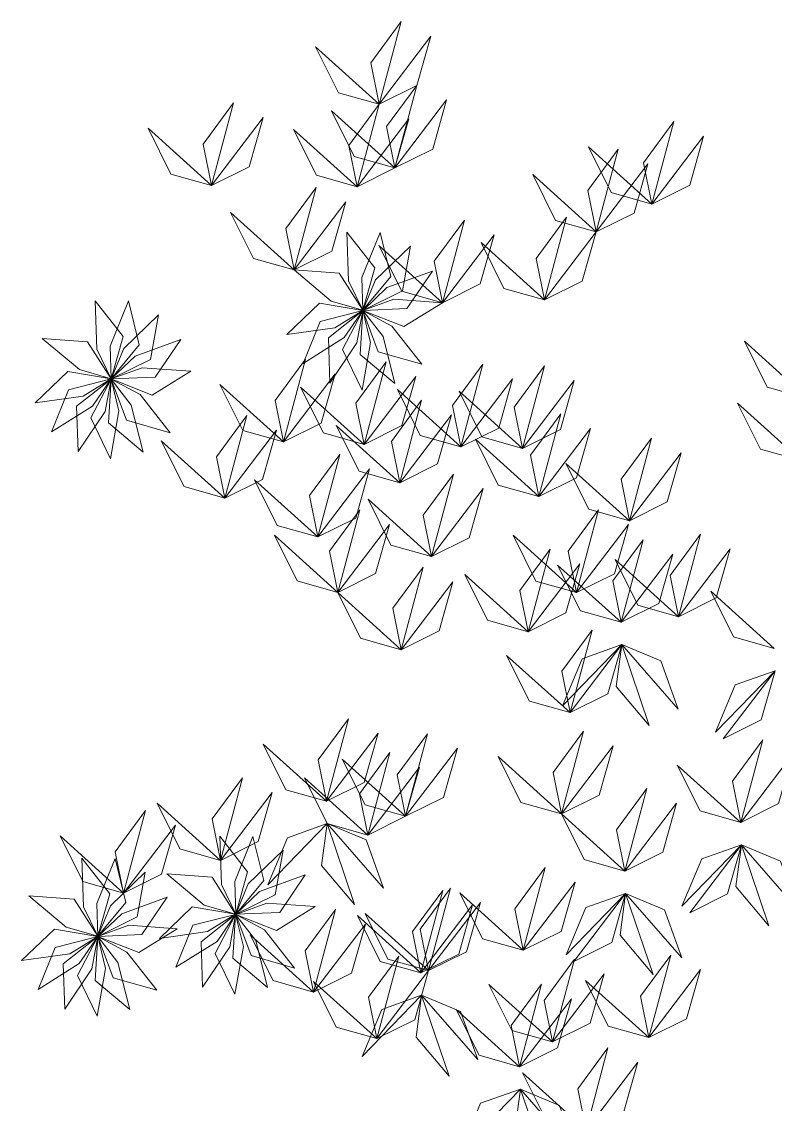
# Model space of a CAD drawing. Header units: inches. Extents: x 15 to 22798, y 21 to 21519.
# Drawn here: x 14641.1 to 14694, y 12548.8 to 12624.8 of the extents above; entities that cross this region are included whole.
import ezdxf

# ---------------------------------------------------------------- set-up
doc = ezdxf.new("R2010")
doc.units = ezdxf.units.IN
doc.header["$MEASUREMENT"] = 0
doc.layers.add('ARREDAMENTO', color=8, linetype='Continuous', lineweight=13)

msp = doc.modelspace()

# ---------------------------------------------------------------- linework, layer by layer
at = {"layer": 'ARREDAMENTO', "lineweight": 0}
for points in [[(14666.231, 12619.045), (14665.646, 12621.951), (14667.773, 12624.841), (14666.231, 12619.045)], [(14666.231, 12619.045), (14668.884, 12620.366), (14669.861, 12623.819), (14666.231, 12619.045)], [(14666.231, 12619.045), (14663.378, 12619.851), (14661.778, 12623.064), (14666.231, 12619.045)], [(14667.342, 12614.569), (14666.757, 12617.476), (14668.884, 12620.366), (14667.342, 12614.569)], [(14654.467, 12613.338), (14653.882, 12616.245), (14656.009, 12619.135), (14654.467, 12613.338)], [(14667.342, 12614.569), (14669.996, 12615.891), (14670.973, 12619.344), (14667.342, 12614.569)], [(14667.342, 12614.569), (14664.489, 12615.376), (14662.89, 12618.589), (14667.342, 12614.569)], [(14664.688, 12613.248), (14664.103, 12616.155), (14666.231, 12619.045), (14664.688, 12613.248)], [(14654.467, 12613.338), (14657.12, 12614.66), (14658.097, 12618.113), (14654.467, 12613.338)], [(14664.688, 12613.248), (14667.342, 12614.569), (14668.319, 12618.023), (14664.688, 12613.248)], [(14685.377, 12612.033), (14684.792, 12614.939), (14686.919, 12617.829), (14685.377, 12612.033)], [(14654.467, 12613.338), (14651.614, 12614.145), (14650.015, 12617.358), (14654.467, 12613.338)], [(14664.688, 12613.248), (14661.836, 12614.055), (14660.236, 12617.268), (14664.688, 12613.248)], [(14685.377, 12612.033), (14688.031, 12613.354), (14689.008, 12616.807), (14685.377, 12612.033)], [(14685.377, 12612.033), (14682.524, 12612.839), (14680.925, 12616.052), (14685.377, 12612.033)], [(14681.469, 12610.087), (14680.885, 12612.994), (14683.012, 12615.884), (14681.469, 12610.087)], [(14681.469, 12610.087), (14684.123, 12611.409), (14685.1, 12614.862), (14681.469, 12610.087)], [(14681.469, 12610.087), (14678.617, 12610.894), (14677.017, 12614.107), (14681.469, 12610.087)], [(14660.263, 12607.414), (14659.678, 12610.32), (14661.805, 12613.21), (14660.263, 12607.414)], [(14660.263, 12607.414), (14662.917, 12608.735), (14663.894, 12612.188), (14660.263, 12607.414)], [(14660.263, 12607.414), (14657.41, 12608.22), (14655.811, 12611.433), (14660.263, 12607.414)], [(14670.673, 12605.112), (14670.088, 12608.018), (14672.215, 12610.908), (14670.673, 12605.112)], [(14677.839, 12605.313), (14677.254, 12608.22), (14679.381, 12611.11), (14677.839, 12605.313)], [(14663.973, 12610.063), (14664.092, 12606.657), (14665.096, 12604.58), (14665.926, 12607.551), (14663.973, 12610.063)], [(14666.304, 12610.044), (14665.027, 12606.884), (14665.1, 12604.579), (14667.066, 12606.955), (14666.304, 12610.044)], [(14677.839, 12605.313), (14680.492, 12606.634), (14681.469, 12610.087), (14677.839, 12605.313)], [(14670.673, 12605.112), (14673.327, 12606.433), (14674.304, 12609.886), (14670.673, 12605.112)], [(14677.839, 12605.313), (14674.986, 12606.12), (14673.387, 12609.332), (14677.839, 12605.313)], [(14668.425, 12609.079), (14665.974, 12606.711), (14665.102, 12604.576), (14667.865, 12605.947), (14668.425, 12609.079)], [(14670.673, 12605.112), (14667.82, 12605.919), (14666.221, 12609.131), (14670.673, 12605.112)], [(14660.263, 12607.414), (14662.874, 12605.223), (14665.089, 12604.579), (14663.437, 12607.184), (14660.263, 12607.414)], [(14669.971, 12607.335), (14666.768, 12606.169), (14665.103, 12604.572), (14668.185, 12604.701), (14669.971, 12607.335)], [(14646.31, 12605.252), (14646.429, 12601.846), (14647.433, 12599.769), (14648.262, 12602.74), (14646.31, 12605.252)], [(14648.64, 12605.233), (14647.363, 12602.073), (14647.436, 12599.767), (14649.402, 12602.144), (14648.64, 12605.233)], [(14659.75, 12602.883), (14663.125, 12603.358), (14665.085, 12604.573), (14662.044, 12605.088), (14659.75, 12602.883)], [(14670.673, 12605.112), (14667.273, 12605.35), (14665.102, 12604.568), (14667.97, 12603.433), (14670.673, 12605.112)], [(14650.761, 12604.268), (14648.31, 12601.9), (14647.438, 12599.765), (14650.201, 12601.136), (14650.761, 12604.268)], [(14660.898, 12600.855), (14663.789, 12602.662), (14665.085, 12604.569), (14662.098, 12603.803), (14660.898, 12600.855)], [(14662.773, 12599.47), (14664.679, 12602.296), (14665.087, 12604.566), (14662.67, 12602.65), (14662.773, 12599.47)], [(14665.048, 12598.967), (14665.64, 12602.324), (14665.09, 12604.564), (14663.661, 12601.83), (14665.048, 12598.967)], [(14667.332, 12599.433), (14666.507, 12602.74), (14665.093, 12604.563), (14664.9, 12601.484), (14667.332, 12599.433)], [(14669.229, 12600.788), (14667.13, 12603.473), (14665.097, 12604.563), (14666.172, 12601.672), (14669.229, 12600.788)], [(14642.599, 12602.602), (14645.21, 12600.412), (14647.425, 12599.768), (14645.773, 12602.373), (14642.599, 12602.602)], [(14652.307, 12602.523), (14649.104, 12601.358), (14647.439, 12599.761), (14650.521, 12599.89), (14652.307, 12602.523)], [(14696.32, 12598.386), (14693.468, 12599.193), (14691.868, 12602.405), (14696.32, 12598.386)], [(14659.519, 12595.341), (14658.934, 12598.248), (14661.062, 12601.138), (14659.519, 12595.341)], [(14665.175, 12595.164), (14664.59, 12598.071), (14666.717, 12600.961), (14665.175, 12595.164)], [(14642.086, 12598.072), (14645.461, 12598.547), (14647.421, 12599.762), (14644.38, 12600.277), (14642.086, 12598.072)], [(14653.009, 12600.301), (14649.609, 12600.539), (14647.439, 12599.757), (14650.306, 12598.622), (14653.009, 12600.301)], [(14659.519, 12595.341), (14662.173, 12596.662), (14663.15, 12600.116), (14659.519, 12595.341)], [(14671.973, 12594.993), (14671.389, 12597.9), (14673.516, 12600.79), (14671.973, 12594.993)], [(14676.298, 12594.885), (14675.713, 12597.791), (14677.841, 12600.681), (14676.298, 12594.885)], [(14643.235, 12596.044), (14646.125, 12597.851), (14647.421, 12599.758), (14644.434, 12598.991), (14643.235, 12596.044)], [(14645.109, 12594.659), (14647.015, 12597.485), (14647.423, 12599.755), (14645.006, 12597.839), (14645.109, 12594.659)], [(14647.385, 12594.156), (14647.976, 12597.513), (14647.426, 12599.753), (14645.997, 12597.019), (14647.385, 12594.156)], [(14649.668, 12594.622), (14648.843, 12597.929), (14647.43, 12599.752), (14647.236, 12596.673), (14649.668, 12594.622)], [(14651.565, 12595.976), (14649.466, 12598.662), (14647.433, 12599.752), (14648.508, 12596.861), (14651.565, 12595.976)], [(14659.519, 12595.341), (14656.667, 12596.148), (14655.067, 12599.361), (14659.519, 12595.341)], [(14665.175, 12595.164), (14667.829, 12596.485), (14668.806, 12599.938), (14665.175, 12595.164)], [(14671.973, 12594.993), (14674.627, 12596.314), (14675.604, 12599.767), (14671.973, 12594.993)], [(14676.298, 12594.885), (14678.952, 12596.206), (14679.929, 12599.659), (14676.298, 12594.885)], [(14665.175, 12595.164), (14662.322, 12595.971), (14660.723, 12599.184), (14665.175, 12595.164)], [(14671.973, 12594.993), (14669.121, 12595.8), (14667.521, 12599.013), (14671.973, 12594.993)], [(14676.298, 12594.885), (14673.446, 12595.691), (14671.846, 12598.904), (14676.298, 12594.885)], [(14667.676, 12592.472), (14667.091, 12595.379), (14669.219, 12598.269), (14667.676, 12592.472)], [(14695.841, 12594.035), (14692.989, 12594.842), (14691.389, 12598.054), (14695.841, 12594.035)], [(14655.398, 12591.392), (14654.813, 12594.298), (14656.94, 12597.188), (14655.398, 12591.392)], [(14667.676, 12592.472), (14670.33, 12593.793), (14671.307, 12597.246), (14667.676, 12592.472)], [(14677.44, 12591.504), (14676.855, 12594.41), (14678.982, 12597.3), (14677.44, 12591.504)], [(14667.676, 12592.472), (14664.824, 12593.279), (14663.224, 12596.492), (14667.676, 12592.472)], [(14677.44, 12591.504), (14680.093, 12592.825), (14681.07, 12596.278), (14677.44, 12591.504)], [(14655.398, 12591.392), (14658.052, 12592.713), (14659.029, 12596.166), (14655.398, 12591.392)], [(14677.44, 12591.504), (14674.587, 12592.311), (14672.987, 12595.523), (14677.44, 12591.504)], [(14683.8, 12589.81), (14683.215, 12592.716), (14685.343, 12595.606), (14683.8, 12589.81)], [(14655.398, 12591.392), (14652.545, 12592.199), (14650.946, 12595.411), (14655.398, 12591.392)], [(14661.935, 12588.668), (14661.35, 12591.574), (14663.477, 12594.464), (14661.935, 12588.668)], [(14661.935, 12588.668), (14661.35, 12591.574), (14663.477, 12594.464), (14661.935, 12588.668)], [(14683.8, 12589.81), (14686.454, 12591.131), (14687.431, 12594.584), (14683.8, 12589.81)], [(14661.935, 12588.668), (14664.589, 12589.989), (14665.566, 12593.442), (14661.935, 12588.668)], [(14661.935, 12588.668), (14664.589, 12589.989), (14665.566, 12593.442), (14661.935, 12588.668)], [(14683.8, 12589.81), (14680.948, 12590.617), (14679.348, 12593.829), (14683.8, 12589.81)], [(14661.935, 12588.668), (14659.082, 12589.475), (14657.483, 12592.687), (14661.935, 12588.668)], [(14661.935, 12588.668), (14659.082, 12589.475), (14657.483, 12592.687), (14661.935, 12588.668)], [(14669.907, 12587.291), (14669.323, 12590.197), (14671.45, 12593.087), (14669.907, 12587.291)], [(14669.907, 12587.291), (14672.561, 12588.612), (14673.538, 12592.065), (14669.907, 12587.291)], [(14669.907, 12587.291), (14667.055, 12588.098), (14665.455, 12591.31), (14669.907, 12587.291)], [(14663.332, 12584.773), (14662.747, 12587.679), (14664.874, 12590.569), (14663.332, 12584.773)], [(14680.093, 12584.767), (14679.508, 12587.673), (14681.636, 12590.563), (14680.093, 12584.767)], [(14663.332, 12584.773), (14665.985, 12586.094), (14666.962, 12589.547), (14663.332, 12584.773)], [(14680.093, 12584.767), (14682.747, 12586.088), (14683.724, 12589.541), (14680.093, 12584.767)], [(14663.332, 12584.773), (14660.479, 12585.58), (14658.88, 12588.792), (14663.332, 12584.773)], [(14680.093, 12584.767), (14677.241, 12585.574), (14675.641, 12588.786), (14680.093, 12584.767)], [(14687.244, 12583.067), (14686.66, 12585.973), (14688.787, 12588.863), (14687.244, 12583.067)], [(14683.214, 12582.679), (14682.629, 12585.585), (14684.757, 12588.475), (14683.214, 12582.679)], [(14676.695, 12582.014), (14676.11, 12584.92), (14678.237, 12587.81), (14676.695, 12582.014)], [(14683.214, 12582.679), (14685.868, 12584), (14686.845, 12587.453), (14683.214, 12582.679)], [(14687.244, 12583.067), (14689.898, 12584.388), (14690.875, 12587.841), (14687.244, 12583.067)], [(14667.784, 12580.754), (14667.199, 12583.66), (14669.326, 12586.55), (14667.784, 12580.754)], [(14676.695, 12582.014), (14679.348, 12583.335), (14680.325, 12586.788), (14676.695, 12582.014)], [(14683.214, 12582.679), (14680.362, 12583.485), (14678.762, 12586.698), (14683.214, 12582.679)], [(14687.244, 12583.067), (14684.392, 12583.874), (14682.792, 12587.086), (14687.244, 12583.067)], [(14676.695, 12582.014), (14673.842, 12582.821), (14672.242, 12586.033), (14676.695, 12582.014)], [(14667.784, 12580.754), (14670.438, 12582.075), (14671.415, 12585.528), (14667.784, 12580.754)], [(14667.784, 12580.754), (14664.931, 12581.561), (14663.332, 12584.773), (14667.784, 12580.754)], [(14693.966, 12580.847), (14691.114, 12581.653), (14689.514, 12584.866), (14693.966, 12580.847)], [(14679.636, 12576.338), (14679.051, 12579.244), (14681.178, 12582.134), (14679.636, 12576.338)], [(14683.267, 12581.112), (14680.474, 12580.116), (14679.093, 12576.804), (14683.267, 12581.112)], [(14679.636, 12576.338), (14682.29, 12577.659), (14683.267, 12581.112), (14679.636, 12576.338)], [(14679.636, 12576.338), (14682.29, 12577.659), (14683.267, 12581.112), (14679.636, 12576.338)], [(14683.267, 12581.112), (14682.877, 12578.173), (14685.193, 12575.431), (14683.267, 12581.112)], [(14683.267, 12581.112), (14686.003, 12579.971), (14687.208, 12576.591), (14683.267, 12581.112)], [(14679.636, 12576.338), (14676.783, 12577.144), (14675.184, 12580.357), (14679.636, 12576.338)], [(14694.019, 12579.28), (14691.226, 12578.284), (14689.845, 12574.972), (14694.019, 12579.28)], [(14690.388, 12574.506), (14693.042, 12575.827), (14694.019, 12579.28), (14690.388, 12574.506)], [(14662.537, 12570.115), (14661.953, 12573.022), (14664.08, 12575.912), (14662.537, 12570.115)], [(14679.03, 12569.231), (14678.445, 12572.137), (14680.572, 12575.027), (14679.03, 12569.231)], [(14662.537, 12570.115), (14665.191, 12571.437), (14666.168, 12574.89), (14662.537, 12570.115)], [(14668.096, 12569.063), (14667.511, 12571.969), (14669.639, 12574.859), (14668.096, 12569.063)], [(14691.609, 12568.628), (14691.024, 12571.535), (14693.152, 12574.424), (14691.609, 12568.628)], [(14662.537, 12570.115), (14659.685, 12570.922), (14658.085, 12574.135), (14662.537, 12570.115)], [(14665.442, 12567.742), (14664.857, 12570.648), (14666.985, 12573.538), (14665.442, 12567.742)], [(14668.096, 12569.063), (14670.75, 12570.384), (14671.727, 12573.837), (14668.096, 12569.063)], [(14679.03, 12569.231), (14681.684, 12570.552), (14682.661, 12574.005), (14679.03, 12569.231)], [(14668.096, 12569.063), (14665.244, 12569.87), (14663.644, 12573.082), (14668.096, 12569.063)], [(14679.03, 12569.231), (14676.177, 12570.038), (14674.578, 12573.25), (14679.03, 12569.231)], [(14691.609, 12568.628), (14694.263, 12569.949), (14695.24, 12573.402), (14691.609, 12568.628)], [(14665.442, 12567.742), (14668.096, 12569.063), (14669.073, 12572.516), (14665.442, 12567.742)], [(14691.609, 12568.628), (14688.757, 12569.435), (14687.157, 12572.647), (14691.609, 12568.628)], [(14655.103, 12565.967), (14654.518, 12568.874), (14656.646, 12571.764), (14655.103, 12565.967)], [(14665.442, 12567.742), (14662.59, 12568.548), (14660.99, 12571.761), (14665.442, 12567.742)], [(14655.103, 12565.967), (14657.757, 12567.288), (14658.734, 12570.742), (14655.103, 12565.967)], [(14683.482, 12565.212), (14682.897, 12568.118), (14685.024, 12571.008), (14683.482, 12565.212)], [(14655.103, 12565.967), (14652.251, 12566.774), (14650.651, 12569.987), (14655.103, 12565.967)], [(14683.482, 12565.212), (14686.136, 12566.533), (14687.113, 12569.986), (14683.482, 12565.212)], [(14648.303, 12563.667), (14647.718, 12566.573), (14649.846, 12569.463), (14648.303, 12563.667)], [(14683.482, 12565.212), (14680.629, 12566.019), (14679.03, 12569.231), (14683.482, 12565.212)], [(14648.303, 12563.667), (14650.957, 12564.988), (14651.934, 12568.441), (14648.303, 12563.667)], [(14662.59, 12568.548), (14659.798, 12567.553), (14658.416, 12564.241), (14662.59, 12568.548)], [(14662.59, 12568.548), (14662.2, 12565.61), (14664.516, 12562.868), (14662.59, 12568.548)], [(14662.59, 12568.548), (14665.326, 12567.408), (14666.531, 12564.027), (14662.59, 12568.548)], [(14648.303, 12563.667), (14645.451, 12564.474), (14643.851, 12567.686), (14648.303, 12563.667)], [(14655.044, 12567.671), (14655.163, 12564.264), (14656.167, 12562.188), (14656.997, 12565.158), (14655.044, 12567.671)], [(14657.374, 12567.652), (14656.098, 12564.491), (14656.17, 12562.186), (14658.136, 12564.562), (14657.374, 12567.652)], [(14659.496, 12566.686), (14657.044, 12564.319), (14656.173, 12562.183), (14658.935, 12563.554), (14659.496, 12566.686)], [(14691.662, 12567.061), (14688.869, 12566.066), (14687.488, 12562.754), (14691.662, 12567.061)], [(14688.031, 12562.287), (14690.685, 12563.608), (14691.662, 12567.061), (14688.031, 12562.287)], [(14691.662, 12567.061), (14691.272, 12564.123), (14693.587, 12561.381), (14691.662, 12567.061)], [(14691.662, 12567.061), (14694.398, 12565.92), (14695.603, 12562.54), (14691.662, 12567.061)], [(14645.372, 12566.12), (14645.491, 12562.714), (14646.495, 12560.637), (14647.325, 12563.608), (14645.372, 12566.12)], [(14647.703, 12566.101), (14646.426, 12562.941), (14646.498, 12560.635), (14648.465, 12563.012), (14647.703, 12566.101)], [(14649.824, 12565.136), (14647.372, 12562.768), (14646.501, 12560.632), (14649.264, 12562.004), (14649.824, 12565.136)], [(14676.352, 12559.664), (14675.767, 12562.57), (14677.895, 12565.46), (14676.352, 12559.664)], [(14651.333, 12565.021), (14653.945, 12562.83), (14656.16, 12562.186), (14654.507, 12564.791), (14651.333, 12565.021)], [(14661.041, 12564.942), (14657.838, 12563.776), (14656.173, 12562.179), (14659.255, 12562.308), (14661.041, 12564.942)], [(14676.352, 12559.664), (14679.006, 12560.985), (14679.983, 12564.438), (14676.352, 12559.664)], [(14669.166, 12558.067), (14668.581, 12560.973), (14670.708, 12563.863), (14669.166, 12558.067)], [(14669.707, 12558.226), (14669.122, 12561.133), (14671.249, 12564.022), (14669.707, 12558.226)], [(14676.352, 12559.664), (14673.5, 12560.47), (14671.9, 12563.683), (14676.352, 12559.664)], [(14683.534, 12563.645), (14680.742, 12562.65), (14679.36, 12559.338), (14683.534, 12563.645)], [(14679.903, 12558.871), (14682.557, 12560.192), (14683.534, 12563.645), (14679.903, 12558.871)], [(14683.534, 12563.645), (14683.145, 12560.706), (14685.46, 12557.965), (14683.534, 12563.645)], [(14683.534, 12563.645), (14686.27, 12562.504), (14687.476, 12559.124), (14683.534, 12563.645)], [(14641.662, 12563.47), (14644.273, 12561.28), (14646.488, 12560.636), (14644.835, 12563.24), (14641.662, 12563.47)], [(14651.369, 12563.391), (14648.167, 12562.225), (14646.502, 12560.629), (14649.583, 12560.758), (14651.369, 12563.391)], [(14661.743, 12562.719), (14658.343, 12562.957), (14656.173, 12562.176), (14659.041, 12561.04), (14661.743, 12562.719)], [(14669.166, 12558.067), (14671.82, 12559.388), (14672.797, 12562.841), (14669.166, 12558.067)], [(14669.707, 12558.226), (14672.36, 12559.547), (14673.337, 12563), (14669.707, 12558.226)], [(14650.82, 12560.49), (14654.195, 12560.965), (14656.156, 12562.18), (14653.114, 12562.695), (14650.82, 12560.49)], [(14651.969, 12558.463), (14654.859, 12560.269), (14656.156, 12562.177), (14653.168, 12561.41), (14651.969, 12558.463)], [(14653.843, 12557.077), (14655.749, 12559.903), (14656.157, 12562.173), (14653.74, 12560.258), (14653.843, 12557.077)], [(14656.119, 12556.574), (14656.711, 12559.931), (14656.16, 12562.171), (14654.731, 12559.438), (14656.119, 12556.574)], [(14658.402, 12557.04), (14657.578, 12560.347), (14656.164, 12562.17), (14655.97, 12559.092), (14658.402, 12557.04)], [(14660.299, 12558.395), (14658.2, 12561.08), (14656.168, 12562.17), (14657.243, 12559.279), (14660.299, 12558.395)], [(14661.64, 12556.718), (14661.055, 12559.624), (14663.182, 12562.514), (14661.64, 12556.718)], [(14669.166, 12558.067), (14666.313, 12558.874), (14664.714, 12562.086), (14669.166, 12558.067)], [(14669.707, 12558.226), (14666.854, 12559.033), (14665.255, 12562.245), (14669.707, 12558.226)], [(14652.071, 12561.169), (14648.671, 12561.407), (14646.501, 12560.625), (14649.369, 12559.489), (14652.071, 12561.169)], [(14661.64, 12556.718), (14664.293, 12558.039), (14665.27, 12561.492), (14661.64, 12556.718)], [(14641.148, 12558.94), (14644.523, 12559.414), (14646.484, 12560.63), (14643.443, 12561.145), (14641.148, 12558.94)], [(14642.297, 12556.912), (14645.187, 12558.718), (14646.484, 12560.626), (14643.496, 12559.859), (14642.297, 12556.912)], [(14644.171, 12555.527), (14646.077, 12558.353), (14646.486, 12560.623), (14644.068, 12558.707), (14644.171, 12555.527)], [(14646.447, 12555.024), (14647.039, 12558.38), (14646.489, 12560.62), (14645.059, 12557.887), (14646.447, 12555.024)], [(14648.731, 12555.49), (14647.906, 12558.797), (14646.492, 12560.619), (14646.298, 12557.541), (14648.731, 12555.49)], [(14650.627, 12556.844), (14648.529, 12559.53), (14646.496, 12560.62), (14647.571, 12557.729), (14650.627, 12556.844)], [(14661.64, 12556.718), (14658.787, 12557.525), (14657.188, 12560.737), (14661.64, 12556.718)], [(14666.076, 12553.452), (14665.491, 12556.358), (14667.618, 12559.248), (14666.076, 12553.452)], [(14685.161, 12553.523), (14684.576, 12556.429), (14686.704, 12559.319), (14685.161, 12553.523)], [(14678.392, 12553.224), (14677.807, 12556.13), (14679.934, 12559.02), (14678.392, 12553.224)], [(14685.161, 12553.523), (14687.815, 12554.844), (14688.792, 12558.297), (14685.161, 12553.523)], [(14666.076, 12553.452), (14668.73, 12554.773), (14669.707, 12558.226), (14666.076, 12553.452)], [(14678.392, 12553.224), (14681.046, 12554.545), (14682.023, 12557.998), (14678.392, 12553.224)], [(14685.161, 12553.523), (14682.309, 12554.33), (14680.709, 12557.542), (14685.161, 12553.523)], [(14666.076, 12553.452), (14663.223, 12554.259), (14661.624, 12557.471), (14666.076, 12553.452)], [(14678.392, 12553.224), (14675.539, 12554.03), (14673.94, 12557.243), (14678.392, 12553.224)], [(14676.095, 12551.477), (14675.51, 12554.384), (14677.638, 12557.274), (14676.095, 12551.477)], [(14669.218, 12556.5), (14666.426, 12555.504), (14665.044, 12552.192), (14669.218, 12556.5)], [(14669.218, 12556.5), (14668.829, 12553.561), (14671.144, 12550.82), (14669.218, 12556.5)], [(14669.218, 12556.5), (14671.954, 12555.359), (14673.16, 12551.979), (14669.218, 12556.5)], [(14676.095, 12551.477), (14678.749, 12552.798), (14679.726, 12556.251), (14676.095, 12551.477)], [(14676.095, 12551.477), (14673.243, 12552.284), (14671.643, 12555.497), (14676.095, 12551.477)], [(14680.753, 12547.021), (14680.168, 12549.928), (14682.295, 12552.818), (14680.753, 12547.021)], [(14680.753, 12547.021), (14683.407, 12548.343), (14684.384, 12551.796), (14680.753, 12547.021)], [(14680.753, 12547.021), (14677.9, 12547.828), (14676.301, 12551.041), (14680.753, 12547.021)], [(14676.148, 12549.91), (14673.355, 12548.915), (14671.974, 12545.603), (14676.148, 12549.91)], [(14676.148, 12549.91), (14675.758, 12546.972), (14678.074, 12544.23), (14676.148, 12549.91)], [(14676.148, 12549.91), (14678.884, 12548.769), (14680.089, 12545.389), (14676.148, 12549.91)]]:
    msp.add_lwpolyline(points, dxfattribs=at)

doc.saveas('drawing.dxf')
